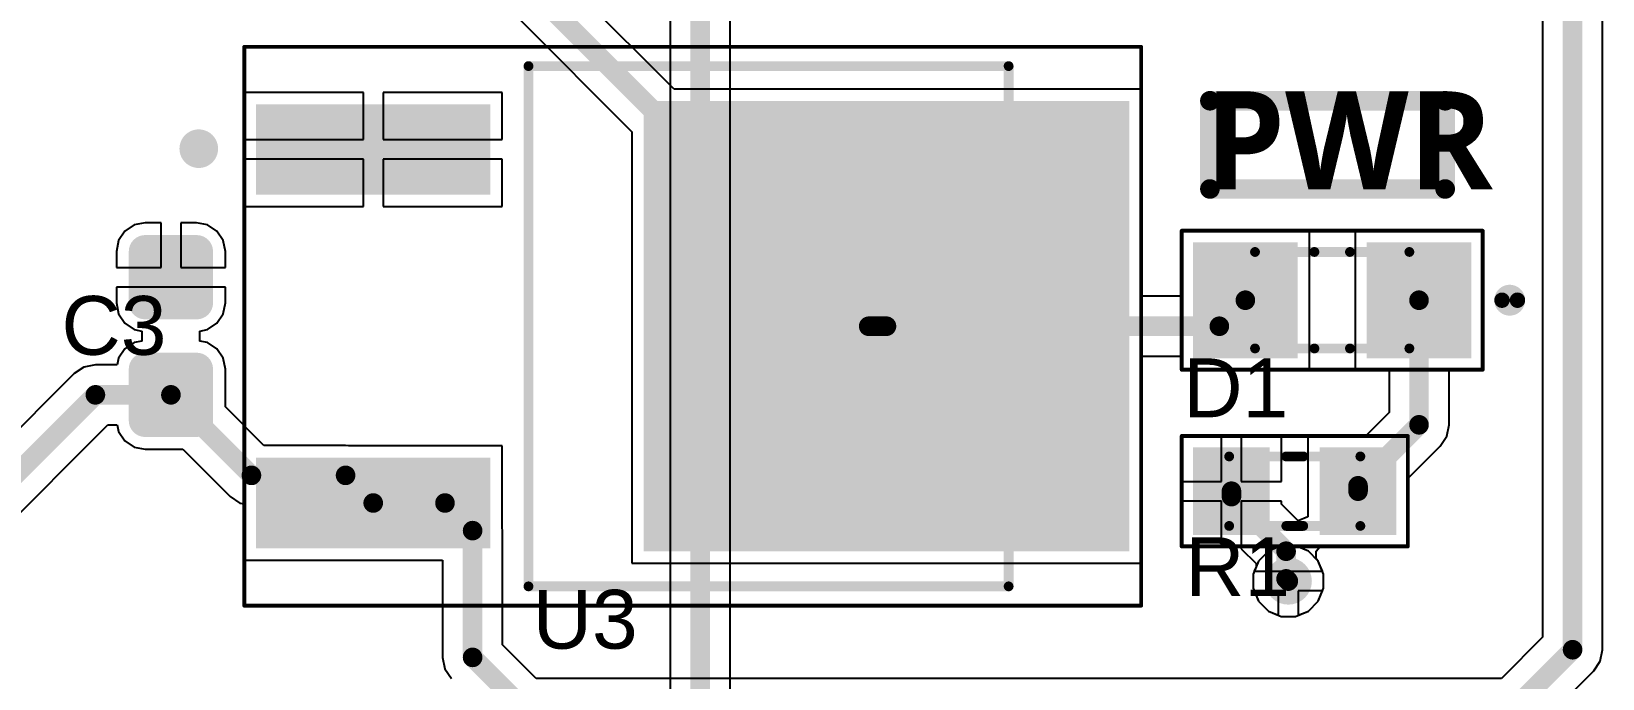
# Model space of a CAD drawing. Header units: inches. Extents: x 0.02 to 6.01, y 0.01 to 5.6.
# Drawn here: x 0.834 to 1.635, y 3.045 to 3.375 of the extents above; entities that cross this region are included whole.
import ezdxf

# ---------------------------------------------------------------- set-up
doc = ezdxf.new("R2010")
doc.units = ezdxf.units.IN
doc.header["$MEASUREMENT"] = 0
for name, color, linetype in [('Bottom Layer', 5, 'Continuous'), ('Bottom Solder', 6, 'Continuous'), ('Mechanical 13', 56, 'Continuous'), ('Mechanical 15', 56, 'Continuous'), ('Top Layer', 1, 'Continuous'), ('Top Overlay', 2, 'Continuous'), ('Top Paste', 8, 'Continuous'), ('Top Solder', 216, 'Continuous'), ('Via Holes', 16, 'Continuous')]:
    doc.layers.add(name, color=color, linetype=linetype)
doc.styles.add('Arial', font='', dxfattribs={"height": 0.2})
doc.styles.add('Segoe UI_Bold', font='', dxfattribs={"height": 0.2})
doc.styles.get('Arial').set_extended_font_data('Arial')
doc.styles.get('Segoe UI_Bold').set_extended_font_data('Segoe UI', bold=True)

# ---------------------------------------------------------------- blocks, each defined once
blk = doc.blocks.new('RESC1608X55N_13')
at = {"layer": 'Top Layer'}
for points in [[(-0.04783, 0.01831), (-0.01673, 0.01831), (-0.01673, -0.01831), (-0.04783, -0.01831)], [(0.01673, 0.01831), (0.04783, 0.01831), (0.04783, -0.01831), (0.01673, -0.01831)]]:
    blk.add_hatch(color=1, dxfattribs=at).paths.add_polyline_path(points)
at = {"layer": 'Top Paste'}
for points in [[(-0.04783, 0.01831), (-0.01673, 0.01831), (-0.01673, -0.01831), (-0.04783, -0.01831)], [(0.01673, 0.01831), (0.04783, 0.01831), (0.04783, -0.01831), (0.01673, -0.01831)]]:
    blk.add_hatch(color=8, dxfattribs=at).paths.add_polyline_path(points)
at = {"layer": 'Top Solder'}
for points in [[(-0.05183, 0.02231), (-0.01273, 0.02231), (-0.01273, -0.02231), (-0.05183, -0.02231)], [(0.01273, 0.02231), (0.05183, 0.02231), (0.05183, -0.02231), (0.01273, -0.02231)]]:
    blk.add_hatch(color=216, dxfattribs=at).paths.add_polyline_path(points)
at = {"layer": 'Mechanical 13'}
for points in [[(-0.03346, 0.01772, 0.005, 0.005, 0), (0.03346, 0.01772, 0.005, 0.005, 0)], [(-0.03346, -0.01772, 0.005, 0.005, 0), (-0.03346, 0.01772, 0.005, 0.005, 0)], [(0.03346, -0.01772, 0.005, 0.005, 0), (0.03346, 0.01772, 0.005, 0.005, 0)], [(-0.03346, -0.01772, 0.005, 0.005, 0), (0.03346, -0.01772, 0.005, 0.005, 0)]]:
    blk.add_lwpolyline(points, format="xyseb", dxfattribs=at)
for points in [[(-0.03471, 0.01772, 0.0025, 0.0025, 1), (-0.03221, 0.01772, 0.0025, 0.0025, 1)], [(-0.03471, 0.01772, 0.0025, 0.0025, 1), (-0.03221, 0.01772, 0.0025, 0.0025, 1)], [(0.03221, 0.01772, 0.0025, 0.0025, 1), (0.03471, 0.01772, 0.0025, 0.0025, 1)], [(0.03221, 0.01772, 0.0025, 0.0025, 1), (0.03471, 0.01772, 0.0025, 0.0025, 1)], [(-0.03471, -0.01772, 0.0025, 0.0025, 1), (-0.03221, -0.01772, 0.0025, 0.0025, 1)], [(-0.03471, -0.01772, 0.0025, 0.0025, 1), (-0.03221, -0.01772, 0.0025, 0.0025, 1)], [(0.03221, -0.01772, 0.0025, 0.0025, 1), (0.03471, -0.01772, 0.0025, 0.0025, 1)], [(0.03221, -0.01772, 0.0025, 0.0025, 1), (0.03471, -0.01772, 0.0025, 0.0025, 1)]]:
    blk.add_lwpolyline(points, format="xyseb", close=True, dxfattribs=at)
at = {"layer": 'Mechanical 15'}
for points in [[(-0.05768, 0.02815, 0.00197, 0.00197, 0), (0.05768, 0.02815, 0.00197, 0.00197, 0)], [(-0.05768, -0.02815, 0.00197, 0.00197, 0), (-0.05768, 0.02815, 0.00197, 0.00197, 0)], [(0.05768, -0.02815, 0.00197, 0.00197, 0), (0.05768, 0.02815, 0.00197, 0.00197, 0)], [(-0.05768, -0.02815, 0.00197, 0.00197, 0), (0.05768, -0.02815, 0.00197, 0.00197, 0)]]:
    blk.add_lwpolyline(points, format="xyseb", dxfattribs=at)
for points in [[(-0.05817, 0.02815, 0.000984, 0.000984, 1), (-0.05719, 0.02815, 0.000984, 0.000984, 1)], [(-0.05817, 0.02815, 0.000984, 0.000984, 1), (-0.05719, 0.02815, 0.000984, 0.000984, 1)], [(0.05719, 0.02815, 0.000984, 0.000984, 1), (0.05817, 0.02815, 0.000984, 0.000984, 1)], [(0.05719, 0.02815, 0.000984, 0.000984, 1), (0.05817, 0.02815, 0.000984, 0.000984, 1)], [(-0.05817, -0.02815, 0.000984, 0.000984, 1), (-0.05719, -0.02815, 0.000984, 0.000984, 1)], [(-0.05817, -0.02815, 0.000984, 0.000984, 1), (-0.05719, -0.02815, 0.000984, 0.000984, 1)], [(0.05719, -0.02815, 0.000984, 0.000984, 1), (0.05817, -0.02815, 0.000984, 0.000984, 1)], [(0.05719, -0.02815, 0.000984, 0.000984, 1), (0.05817, -0.02815, 0.000984, 0.000984, 1)]]:
    blk.add_lwpolyline(points, format="xyseb", close=True, dxfattribs=at)
at = {"layer": 'Top Overlay'}
for points in [[(-0.00433, 0.01772, 0.005, 0.005, 0), (0.00433, 0.01772, 0.005, 0.005, 0)], [(-0.00433, -0.01772, 0.005, 0.005, 0), (0.00433, -0.01772, 0.005, 0.005, 0)]]:
    blk.add_lwpolyline(points, format="xyseb", dxfattribs=at)
for points in [[(-0.00558, 0.01772, 0.0025, 0.0025, 1), (-0.00308, 0.01772, 0.0025, 0.0025, 1)], [(0.00308, 0.01772, 0.0025, 0.0025, 1), (0.00558, 0.01772, 0.0025, 0.0025, 1)], [(-0.00558, -0.01772, 0.0025, 0.0025, 1), (-0.00308, -0.01772, 0.0025, 0.0025, 1)], [(0.00308, -0.01772, 0.0025, 0.0025, 1), (0.00558, -0.01772, 0.0025, 0.0025, 1)]]:
    blk.add_lwpolyline(points, format="xyseb", close=True, dxfattribs=at)
blk = doc.blocks.new('DPAK229P990X238_4N_26')
at = {"layer": 'Top Layer'}
for points in [[(-0.11083, -0.02106), (-0.11083, 0.2187), (0.11083, 0.2187), (0.11083, -0.02106)], [(-0.10925, -0.2187), (-0.10925, -0.10728), (-0.07106, -0.10728), (-0.07106, -0.2187)], [(0.07106, -0.2187), (0.07106, -0.10728), (0.10925, -0.10728), (0.10925, -0.2187)]]:
    blk.add_hatch(color=1, dxfattribs=at).paths.add_polyline_path(points)
at = {"layer": 'Top Paste'}
for points in [[(-0.10925, -0.2187), (-0.10925, -0.10728), (-0.07106, -0.10728), (-0.07106, -0.2187)], [(0.07106, -0.2187), (0.07106, -0.10728), (0.10925, -0.10728), (0.10925, -0.2187)]]:
    blk.add_hatch(color=8, dxfattribs=at).paths.add_polyline_path(points)
at = {"layer": 'Top Solder'}
for points in [[(-0.11483, -0.02506), (-0.11483, 0.2227), (0.11483, 0.2227), (0.11483, -0.02506)], [(-0.11325, -0.2227), (-0.11325, -0.10328), (-0.06706, -0.10328), (-0.06706, -0.2227)], [(0.06706, -0.2227), (0.06706, -0.10328), (0.11325, -0.10328), (0.11325, -0.2227)]]:
    blk.add_hatch(color=216, dxfattribs=at).paths.add_polyline_path(points)
at = {"layer": 'Mechanical 13'}
for points in [[(-0.13268, -0.08378, 0.005, 0.005, 0), (-0.13268, 0.16114, 0.005, 0.005, 0)], [(0.13268, 0.16114, 0.005, 0.005, 0), (-0.13268, 0.16114, 0.005, 0.005, 0)], [(0.13268, -0.08378, 0.005, 0.005, 0), (0.13268, 0.16114, 0.005, 0.005, 0)], [(0.13268, -0.08378, 0.005, 0.005, 0), (-0.13268, -0.08378, 0.005, 0.005, 0)]]:
    blk.add_lwpolyline(points, format="xyseb", dxfattribs=at)
for points in [[(-0.13393, 0.16114, 0.0025, 0.0025, 1), (-0.13143, 0.16114, 0.0025, 0.0025, 1)], [(-0.13393, 0.16114, 0.0025, 0.0025, 1), (-0.13143, 0.16114, 0.0025, 0.0025, 1)], [(0.13143, 0.16114, 0.0025, 0.0025, 1), (0.13393, 0.16114, 0.0025, 0.0025, 1)], [(0.13143, 0.16114, 0.0025, 0.0025, 1), (0.13393, 0.16114, 0.0025, 0.0025, 1)], [(-0.13393, -0.08378, 0.0025, 0.0025, 1), (-0.13143, -0.08378, 0.0025, 0.0025, 1)], [(-0.13393, -0.08378, 0.0025, 0.0025, 1), (-0.13143, -0.08378, 0.0025, 0.0025, 1)], [(0.13143, -0.08378, 0.0025, 0.0025, 1), (0.13393, -0.08378, 0.0025, 0.0025, 1)], [(0.13143, -0.08378, 0.0025, 0.0025, 1), (0.13393, -0.08378, 0.0025, 0.0025, 1)], [(-0.08661, -0.25197, 0.01181, 0.01181, 1), (-0.09449, -0.25197, 0.01181, 0.01181, 1)], [(-0.09744, -0.25197, 0.00591, 0.00591, 1), (-0.09154, -0.25197, 0.00591, 0.00591, 1)], [(-0.08957, -0.25197, 0.00591, 0.00591, 1), (-0.08366, -0.25197, 0.00591, 0.00591, 1)]]:
    blk.add_lwpolyline(points, format="xyseb", close=True, dxfattribs=at)
at = {"layer": 'Mechanical 15'}
for points in [[(-0.14252, -0.22874, 0.00197, 0.00197, 0), (-0.14252, 0.22874, 0.00197, 0.00197, 0)], [(0.14252, 0.22874, 0.00197, 0.00197, 0), (-0.14252, 0.22874, 0.00197, 0.00197, 0)], [(0.14252, -0.22874, 0.00197, 0.00197, 0), (0.14252, 0.22874, 0.00197, 0.00197, 0)], [(0.14252, -0.22874, 0.00197, 0.00197, 0), (-0.14252, -0.22874, 0.00197, 0.00197, 0)]]:
    blk.add_lwpolyline(points, format="xyseb", dxfattribs=at)
for points in [[(-0.14301, 0.22874, 0.000984, 0.000984, 1), (-0.14203, 0.22874, 0.000984, 0.000984, 1)], [(-0.14301, 0.22874, 0.000984, 0.000984, 1), (-0.14203, 0.22874, 0.000984, 0.000984, 1)], [(0.14203, 0.22874, 0.000984, 0.000984, 1), (0.14301, 0.22874, 0.000984, 0.000984, 1)], [(0.14203, 0.22874, 0.000984, 0.000984, 1), (0.14301, 0.22874, 0.000984, 0.000984, 1)], [(-0.14301, -0.22874, 0.000984, 0.000984, 1), (-0.14203, -0.22874, 0.000984, 0.000984, 1)], [(-0.14301, -0.22874, 0.000984, 0.000984, 1), (-0.14203, -0.22874, 0.000984, 0.000984, 1)], [(0.14203, -0.22874, 0.000984, 0.000984, 1), (0.14301, -0.22874, 0.000984, 0.000984, 1)], [(0.14203, -0.22874, 0.000984, 0.000984, 1), (0.14301, -0.22874, 0.000984, 0.000984, 1)]]:
    blk.add_lwpolyline(points, format="xyseb", close=True, dxfattribs=at)
at = {"layer": 'Top Overlay'}
for points in [[(-0.13268, -0.08378, 0.005, 0.005, 0), (-0.13268, 0.16114, 0.005, 0.005, 0)], [(0.13268, -0.08378, 0.005, 0.005, 0), (0.13268, 0.16114, 0.005, 0.005, 0)], [(0.13268, -0.08378, 0.005, 0.005, 0), (-0.13268, -0.08378, 0.005, 0.005, 0)]]:
    blk.add_lwpolyline(points, format="xyseb", dxfattribs=at)
for points in [[(-0.13393, 0.16114, 0.0025, 0.0025, 1), (-0.13143, 0.16114, 0.0025, 0.0025, 1)], [(0.13143, 0.16114, 0.0025, 0.0025, 1), (0.13393, 0.16114, 0.0025, 0.0025, 1)], [(-0.13393, -0.08378, 0.0025, 0.0025, 1), (-0.13143, -0.08378, 0.0025, 0.0025, 1)], [(-0.13393, -0.08378, 0.0025, 0.0025, 1), (-0.13143, -0.08378, 0.0025, 0.0025, 1)], [(0.13143, -0.08378, 0.0025, 0.0025, 1), (0.13393, -0.08378, 0.0025, 0.0025, 1)], [(0.13143, -0.08378, 0.0025, 0.0025, 1), (0.13393, -0.08378, 0.0025, 0.0025, 1)], [(-0.08661, -0.25197, 0.01181, 0.01181, 1), (-0.09449, -0.25197, 0.01181, 0.01181, 1)], [(-0.09744, -0.25197, 0.00591, 0.00591, 1), (-0.09154, -0.25197, 0.00591, 0.00591, 1)], [(-0.08957, -0.25197, 0.00591, 0.00591, 1), (-0.08366, -0.25197, 0.00591, 0.00591, 1)]]:
    blk.add_lwpolyline(points, format="xyseb", close=True, dxfattribs=at)
blk = doc.blocks.new('C0603_30')
at = {"layer": 'Top Layer'}
h = blk.add_hatch(color=1, dxfattribs=at)
edge = h.paths.add_edge_path()
edge.add_arc((0.01312, 0.04312), 0.00438, 0, 90)
edge.add_line((0.01312, 0.0475), (-0.01312, 0.0475))
edge.add_arc((-0.01312, 0.04312), 0.00438, 90, 180)
edge.add_line((-0.0175, 0.04312), (-0.0175, 0.01688))
edge.add_arc((-0.01312, 0.01688), 0.00438, 180, 270)
edge.add_line((-0.01312, 0.0125), (0.01312, 0.0125))
edge.add_arc((0.01312, 0.01688), 0.00438, 270, 360)
edge.add_line((0.0175, 0.01688), (0.0175, 0.04312))
h = blk.add_hatch(color=1, dxfattribs=at)
edge = h.paths.add_edge_path()
edge.add_arc((0.01312, -0.01688), 0.00438, 0, 90)
edge.add_line((0.01312, -0.0125), (-0.01312, -0.0125))
edge.add_arc((-0.01312, -0.01688), 0.00438, 90, 180)
edge.add_line((-0.0175, -0.01688), (-0.0175, -0.04312))
edge.add_arc((-0.01312, -0.04312), 0.00438, 180, 270)
edge.add_line((-0.01312, -0.0475), (0.01312, -0.0475))
edge.add_arc((0.01312, -0.04312), 0.00438, 270, 360)
edge.add_line((0.0175, -0.04312), (0.0175, -0.01688))
at = {"layer": 'Top Paste'}
h = blk.add_hatch(color=8, dxfattribs=at)
edge = h.paths.add_edge_path()
edge.add_arc((0.01312, 0.04312), 0.00438, 0, 90)
edge.add_line((0.01312, 0.0475), (-0.01312, 0.0475))
edge.add_arc((-0.01312, 0.04312), 0.00438, 90, 180)
edge.add_line((-0.0175, 0.04312), (-0.0175, 0.01688))
edge.add_arc((-0.01312, 0.01688), 0.00438, 180, 270)
edge.add_line((-0.01312, 0.0125), (0.01312, 0.0125))
edge.add_arc((0.01312, 0.01688), 0.00438, 270, 360)
edge.add_line((0.0175, 0.01688), (0.0175, 0.04312))
h = blk.add_hatch(color=8, dxfattribs=at)
edge = h.paths.add_edge_path()
edge.add_arc((0.01312, -0.01688), 0.00438, 0, 90)
edge.add_line((0.01312, -0.0125), (-0.01312, -0.0125))
edge.add_arc((-0.01312, -0.01688), 0.00438, 90, 180)
edge.add_line((-0.0175, -0.01688), (-0.0175, -0.04312))
edge.add_arc((-0.01312, -0.04312), 0.00438, 180, 270)
edge.add_line((-0.01312, -0.0475), (0.01312, -0.0475))
edge.add_arc((0.01312, -0.04312), 0.00438, 270, 360)
edge.add_line((0.0175, -0.04312), (0.0175, -0.01688))
at = {"layer": 'Top Solder'}
h = blk.add_hatch(color=216, dxfattribs=at)
edge = h.paths.add_edge_path()
edge.add_arc((0.01312, 0.04312), 0.00838, 0, 90)
edge.add_line((0.01312, 0.0515), (-0.01312, 0.0515))
edge.add_arc((-0.01312, 0.04312), 0.00838, 90, 180)
edge.add_line((-0.0215, 0.04312), (-0.0215, 0.01688))
edge.add_arc((-0.01312, 0.01688), 0.00838, 180, 270)
edge.add_line((-0.01312, 0.0085), (0.01312, 0.0085))
edge.add_arc((0.01312, 0.01688), 0.00838, 270, 360)
edge.add_line((0.0215, 0.01688), (0.0215, 0.04312))
h = blk.add_hatch(color=216, dxfattribs=at)
edge = h.paths.add_edge_path()
edge.add_arc((0.01312, -0.01688), 0.00838, 0, 90)
edge.add_line((0.01312, -0.0085), (-0.01312, -0.0085))
edge.add_arc((-0.01312, -0.01688), 0.00838, 90, 180)
edge.add_line((-0.0215, -0.01688), (-0.0215, -0.04312))
edge.add_arc((-0.01312, -0.04312), 0.00838, 180, 270)
edge.add_line((-0.01312, -0.0515), (0.01312, -0.0515))
edge.add_arc((0.01312, -0.04312), 0.00838, 270, 360)
edge.add_line((0.0215, -0.04312), (0.0215, -0.01688))
blk = doc.blocks.new('LED_7012X1_40')
at = {"layer": 'Top Layer'}
for points in [[(-0.06693, 0.02559), (-0.02165, 0.02559), (-0.02165, -0.02559), (-0.06693, -0.02559)], [(0.02165, 0.02559), (0.06693, 0.02559), (0.06693, -0.02559), (0.02165, -0.02559)]]:
    blk.add_hatch(color=1, dxfattribs=at).paths.add_polyline_path(points)
at = {"layer": 'Top Paste'}
for points in [[(-0.06693, 0.02559), (-0.02165, 0.02559), (-0.02165, -0.02559), (-0.06693, -0.02559)], [(0.02165, 0.02559), (0.06693, 0.02559), (0.06693, -0.02559), (0.02165, -0.02559)]]:
    blk.add_hatch(color=8, dxfattribs=at).paths.add_polyline_path(points)
at = {"layer": 'Top Solder'}
for points in [[(-0.07093, 0.02959), (-0.01765, 0.02959), (-0.01765, -0.02959), (-0.07093, -0.02959)], [(0.01765, 0.02959), (0.07093, 0.02959), (0.07093, -0.02959), (0.01765, -0.02959)]]:
    blk.add_hatch(color=216, dxfattribs=at).paths.add_polyline_path(points)
at = {"layer": 'Mechanical 13'}
for points in [[(-0.03937, 0.02461, 0.005, 0.005, 0), (-0.03937, -0.02461, 0.005, 0.005, 0)], [(0.03937, 0.02461, 0.005, 0.005, 0), (-0.03937, 0.02461, 0.005, 0.005, 0)], [(0.03937, 0.02461, 0.005, 0.005, 0), (0.03937, -0.02461, 0.005, 0.005, 0)], [(0.03937, -0.02461, 0.005, 0.005, 0), (-0.03937, -0.02461, 0.005, 0.005, 0)]]:
    blk.add_lwpolyline(points, format="xyseb", dxfattribs=at)
for points in [[(-0.04062, 0.02461, 0.0025, 0.0025, 1), (-0.03812, 0.02461, 0.0025, 0.0025, 1)], [(-0.04062, 0.02461, 0.0025, 0.0025, 1), (-0.03812, 0.02461, 0.0025, 0.0025, 1)], [(0.03812, 0.02461, 0.0025, 0.0025, 1), (0.04062, 0.02461, 0.0025, 0.0025, 1)], [(0.03812, 0.02461, 0.0025, 0.0025, 1), (0.04062, 0.02461, 0.0025, 0.0025, 1)], [(-0.08661, 0, 0.00787, 0.00787, 1), (-0.09449, 0, 0.00787, 0.00787, 1)], [(-0.09646, 0, 0.00394, 0.00394, 1), (-0.09252, 0, 0.00394, 0.00394, 1)], [(-0.08858, 0, 0.00394, 0.00394, 1), (-0.08465, 0, 0.00394, 0.00394, 1)], [(-0.04062, -0.02461, 0.0025, 0.0025, 1), (-0.03812, -0.02461, 0.0025, 0.0025, 1)], [(-0.04062, -0.02461, 0.0025, 0.0025, 1), (-0.03812, -0.02461, 0.0025, 0.0025, 1)], [(0.03812, -0.02461, 0.0025, 0.0025, 1), (0.04062, -0.02461, 0.0025, 0.0025, 1)], [(0.03812, -0.02461, 0.0025, 0.0025, 1), (0.04062, -0.02461, 0.0025, 0.0025, 1)]]:
    blk.add_lwpolyline(points, format="xyseb", close=True, dxfattribs=at)
at = {"layer": 'Mechanical 15'}
for points in [[(-0.07677, 0.03543, 0.00197, 0.00197, 0), (-0.07677, -0.03543, 0.00197, 0.00197, 0)], [(0.07677, 0.03543, 0.00197, 0.00197, 0), (-0.07677, 0.03543, 0.00197, 0.00197, 0)], [(0.07677, 0.03543, 0.00197, 0.00197, 0), (0.07677, -0.03543, 0.00197, 0.00197, 0)], [(0.07677, -0.03543, 0.00197, 0.00197, 0), (-0.07677, -0.03543, 0.00197, 0.00197, 0)]]:
    blk.add_lwpolyline(points, format="xyseb", dxfattribs=at)
for points in [[(-0.07726, 0.03543, 0.000984, 0.000984, 1), (-0.07628, 0.03543, 0.000984, 0.000984, 1)], [(-0.07726, 0.03543, 0.000984, 0.000984, 1), (-0.07628, 0.03543, 0.000984, 0.000984, 1)], [(0.07628, 0.03543, 0.000984, 0.000984, 1), (0.07726, 0.03543, 0.000984, 0.000984, 1)], [(0.07628, 0.03543, 0.000984, 0.000984, 1), (0.07726, 0.03543, 0.000984, 0.000984, 1)], [(-0.07726, -0.03543, 0.000984, 0.000984, 1), (-0.07628, -0.03543, 0.000984, 0.000984, 1)], [(-0.07726, -0.03543, 0.000984, 0.000984, 1), (-0.07628, -0.03543, 0.000984, 0.000984, 1)], [(0.07628, -0.03543, 0.000984, 0.000984, 1), (0.07726, -0.03543, 0.000984, 0.000984, 1)], [(0.07628, -0.03543, 0.000984, 0.000984, 1), (0.07726, -0.03543, 0.000984, 0.000984, 1)]]:
    blk.add_lwpolyline(points, format="xyseb", close=True, dxfattribs=at)
at = {"layer": 'Top Overlay'}
for points in [[(0.00906, 0.02461, 0.005, 0.005, 0), (-0.00906, 0.02461, 0.005, 0.005, 0)], [(0.00906, -0.02461, 0.005, 0.005, 0), (-0.00906, -0.02461, 0.005, 0.005, 0)]]:
    blk.add_lwpolyline(points, format="xyseb", dxfattribs=at)
for points in [[(-0.01031, 0.02461, 0.0025, 0.0025, 1), (-0.00781, 0.02461, 0.0025, 0.0025, 1)], [(0.00781, 0.02461, 0.0025, 0.0025, 1), (0.01031, 0.02461, 0.0025, 0.0025, 1)], [(-0.08661, 0, 0.00787, 0.00787, 1), (-0.09449, 0, 0.00787, 0.00787, 1)], [(-0.09646, 0, 0.00394, 0.00394, 1), (-0.09252, 0, 0.00394, 0.00394, 1)], [(-0.08858, 0, 0.00394, 0.00394, 1), (-0.08465, 0, 0.00394, 0.00394, 1)], [(-0.01031, -0.02461, 0.0025, 0.0025, 1), (-0.00781, -0.02461, 0.0025, 0.0025, 1)], [(0.00781, -0.02461, 0.0025, 0.0025, 1), (0.01031, -0.02461, 0.0025, 0.0025, 1)]]:
    blk.add_lwpolyline(points, format="xyseb", close=True, dxfattribs=at)

msp = doc.modelspace()

# ---------------------------------------------------------------- hatches: boundary and pattern name
at = {"layer": 'Bottom Layer'}
h = msp.add_hatch(color=5, dxfattribs=at)
edge = h.paths.add_edge_path()
edge.add_arc((1.475, 3.095), 0.008, 0, 360)
at = {"layer": 'Bottom Solder'}
h = msp.add_hatch(color=6, dxfattribs=at)
edge = h.paths.add_edge_path()
edge.add_arc((1.475, 3.095), 0.012, 0, 360)
at = {"layer": 'Top Layer'}
h = msp.add_hatch(color=1, dxfattribs=at)
edge = h.paths.add_edge_path()
edge.add_arc((1.475, 3.095), 0.008, 0, 360)
at = {"layer": 'Top Solder'}
h = msp.add_hatch(color=216, dxfattribs=at)
edge = h.paths.add_edge_path()
edge.add_arc((1.475, 3.095), 0.012, 0, 360)
at = {"layer": 'Via Holes'}
h = msp.add_hatch(color=7, dxfattribs=at)
edge = h.paths.add_edge_path()
edge.add_arc((1.475, 3.095), 0.004, 0, 360)

# ---------------------------------------------------------------- linework, layer by layer
at = {"layer": 'Bottom Layer'}
for p, q in [((1.15971, 3.76819), (1.15971, 2.91)), ((1.19029, 2.91633), (1.19029, 3.76819)), ((1.4648, 3.11026), (1.45974, 3.1052)), ((1.47142, 3.113), (1.4648, 3.11026)), ((1.47858, 3.113), (1.47142, 3.113)), ((1.4852, 3.11026), (1.47858, 3.113)), ((1.49026, 3.1052), (1.4852, 3.11026)), ((1.45974, 3.1052), (1.457, 3.09858)), ((1.493, 3.09858), (1.49026, 3.1052)), ((1.457, 3.09858), (1.457, 3.09142)), ((1.493, 3.09142), (1.493, 3.09858)), ((1.457, 3.09142), (1.45974, 3.0848)), ((1.49026, 3.0848), (1.493, 3.09142)), ((1.45974, 3.0848), (1.4648, 3.07974)), ((1.4648, 3.07974), (1.47142, 3.077)), ((1.47858, 3.077), (1.4852, 3.07974)), ((1.4852, 3.07974), (1.49026, 3.0848)), ((1.47142, 3.077), (1.47858, 3.077))]:
    msp.add_line(p, q, dxfattribs=at)
msp.add_lwpolyline([(1.175, 2.91, 0.01, 0.01, 0), (1.175, 3.805, 0.01, 0.01, 0)], format="xyseb", dxfattribs=at)
at = {"layer": 'Top Layer'}
for p, q in [((1.60471, 3.55866), (1.60471, 3.06633)), ((1.63529, 3.06), (1.63529, 3.565)), ((1.16175, 3.34583), (1.10778, 3.39979)), ((1.0821, 3.38222), (1.14012, 3.3242)), ((1.00319, 3.34425), (0.94248, 3.34425)), ((0.94248, 3.34425), (0.94248, 3.32016)), ((1.00319, 3.32016), (1.00319, 3.34425)), ((1.0739, 3.34425), (1.01319, 3.34425)), ((1.01319, 3.34425), (1.01319, 3.32016)), ((1.0739, 3.32016), (1.0739, 3.34425)), ((1.39988, 3.34583), (1.16175, 3.34583)), ((1.39988, 3.24029), (1.39988, 3.34583)), ((0.94248, 3.32016), (1.00319, 3.32016)), ((1.01319, 3.32016), (1.0739, 3.32016)), ((1.14012, 3.3242), (1.14012, 3.10417)), ((1.00319, 3.31016), (0.94248, 3.31016)), ((0.94248, 3.31016), (0.94248, 3.28606)), ((1.00319, 3.28606), (1.00319, 3.31016)), ((1.0739, 3.31016), (1.01319, 3.31016)), ((1.01319, 3.31016), (1.01319, 3.28606)), ((1.0739, 3.28606), (1.0739, 3.31016)), ((0.94248, 3.28606), (1.00319, 3.28606)), ((1.01319, 3.28606), (1.0739, 3.28606)), ((0.88151, 3.27349), (0.87833, 3.26873)), ((0.88627, 3.27667), (0.88151, 3.27349)), ((0.89187, 3.27778), (0.88627, 3.27667)), ((0.9, 3.27778), (0.89187, 3.27778)), ((0.9, 3.255), (0.9, 3.27778)), ((0.91812, 3.27778), (0.91, 3.27778)), ((0.91, 3.27778), (0.91, 3.255)), ((0.92373, 3.27667), (0.91812, 3.27778)), ((0.92849, 3.27349), (0.92373, 3.27667)), ((0.93167, 3.26873), (0.92849, 3.27349)), ((1.48572, 3.27386), (1.42044, 3.27386)), ((1.42044, 3.27386), (1.42044, 3.24029)), ((1.48572, 3.20268), (1.48572, 3.27386)), ((1.5743, 3.27386), (1.50903, 3.27386)), ((1.50903, 3.27386), (1.50903, 3.20268)), ((1.5743, 3.20268), (1.5743, 3.27386)), ((0.87833, 3.26873), (0.87722, 3.26313)), ((0.87722, 3.26313), (0.87722, 3.255)), ((0.93278, 3.26313), (0.93167, 3.26873)), ((0.93278, 3.255), (0.93278, 3.26313)), ((0.87722, 3.255), (0.9, 3.255)), ((0.91, 3.255), (0.93278, 3.255)), ((0.905, 3.245), (0.87722, 3.245)), ((0.87722, 3.245), (0.87722, 3.23687)), ((0.93278, 3.245), (0.905, 3.245)), ((0.93278, 3.23687), (0.93278, 3.245)), ((1.42044, 3.24029), (1.39988, 3.24029)), ((0.87722, 3.23687), (0.87833, 3.23127)), ((0.87833, 3.23127), (0.88151, 3.22651)), ((0.92849, 3.22651), (0.93167, 3.23127)), ((0.93167, 3.23127), (0.93278, 3.23687)), ((0.88151, 3.22651), (0.88627, 3.22333)), ((0.88627, 3.22333), (0.89021, 3.22255)), ((0.89021, 3.22255), (0.89021, 3.21745)), ((0.91979, 3.22255), (0.92373, 3.22333)), ((0.91979, 3.21745), (0.91979, 3.22255)), ((0.92373, 3.22333), (0.92849, 3.22651)), ((0.88627, 3.21667), (0.88151, 3.21349)), ((0.89021, 3.21745), (0.88627, 3.21667)), ((0.92373, 3.21667), (0.91979, 3.21745)), ((0.92849, 3.21349), (0.92373, 3.21667)), ((0.87833, 3.20873), (0.87765, 3.20529)), ((0.88151, 3.21349), (0.87833, 3.20873)), ((0.93167, 3.20873), (0.92849, 3.21349)), ((0.93278, 3.20312), (0.93167, 3.20873)), ((1.39988, 3.10417), (1.39988, 3.20971)), ((1.39988, 3.20971), (1.42044, 3.20971)), ((1.42044, 3.20971), (1.42044, 3.20268)), ((0.85566, 3.20081), (0.79926, 3.14441)), ((0.86062, 3.20413), (0.85566, 3.20081)), ((0.86648, 3.20529), (0.86062, 3.20413)), ((0.87765, 3.20529), (0.86648, 3.20529)), ((0.93278, 3.18385), (0.93278, 3.20312)), ((1.42044, 3.20268), (1.48572, 3.20268)), ((1.50903, 3.20268), (1.52637, 3.20268)), ((1.52637, 3.20268), (1.52637, 3.18106)), ((1.55696, 3.17472), (1.55696, 3.20268)), ((1.55696, 3.20268), (1.5743, 3.20268)), ((0.9524, 3.16423), (0.93278, 3.18385)), ((0.81641, 3.1183), (0.87281, 3.17471)), ((0.87281, 3.17471), (0.87765, 3.17471)), ((0.87765, 3.17471), (0.87833, 3.17127)), ((1.52637, 3.18106), (1.51448, 3.16917)), ((1.55579, 3.16887), (1.55696, 3.17472)), ((0.87833, 3.17127), (0.88151, 3.16651)), ((0.88151, 3.16651), (0.88627, 3.16333)), ((1.44099, 3.16917), (1.42044, 3.16917)), ((1.42044, 3.16917), (1.42044, 3.14586)), ((1.44099, 3.14586), (1.44099, 3.16917)), ((1.47155, 3.16917), (1.45099, 3.16917)), ((1.45099, 3.16917), (1.45099, 3.14586)), ((1.47155, 3.14586), (1.47155, 3.16917)), ((1.51448, 3.16917), (1.48501, 3.16917)), ((1.48501, 3.16917), (1.48501, 3.12779)), ((1.55248, 3.16391), (1.55579, 3.16887)), ((0.88627, 3.16333), (0.89187, 3.16222)), ((0.89187, 3.16222), (0.91115, 3.16222)), ((0.91115, 3.16222), (0.93525, 3.13812)), ((0.99409, 3.16423), (0.9524, 3.16423)), ((0.99557, 3.16394), (0.99409, 3.16423)), ((1.0739, 3.16394), (0.99557, 3.16394)), ((1.0739, 3.12223), (1.0739, 3.16394)), ((1.53611, 3.14754), (1.55248, 3.16391)), ((1.42044, 3.14586), (1.44099, 3.14586)), ((1.45099, 3.14586), (1.47155, 3.14586)), ((1.53611, 3.11256), (1.53611, 3.14754)), ((0.93525, 3.13812), (0.94021, 3.13481)), ((0.94021, 3.13481), (0.94248, 3.13436)), ((0.94248, 3.13436), (0.94248, 3.10575)), ((1.44099, 3.13586), (1.42044, 3.13586)), ((1.42044, 3.13586), (1.42044, 3.11256)), ((1.44099, 3.11256), (1.44099, 3.13586)), ((1.47155, 3.13586), (1.45099, 3.13586)), ((1.45099, 3.13586), (1.45099, 3.11148)), ((1.47155, 3.13418), (1.47155, 3.13586)), ((1.48001, 3.12572), (1.47155, 3.13418)), ((1.48501, 3.12779), (1.48001, 3.12572)), ((1.07419, 3.12075), (1.0739, 3.12223)), ((1.07419, 3.06244), (1.07419, 3.12075)), ((1.42044, 3.11256), (1.44099, 3.11256)), ((1.45099, 3.11148), (1.45856, 3.10391)), ((1.48915, 3.11025), (1.49104, 3.11256)), ((1.48915, 3.10631), (1.48915, 3.11025)), ((1.49104, 3.11256), (1.53611, 3.11256)), ((0.94248, 3.10575), (1.0436, 3.10575)), ((1.0436, 3.10575), (1.0436, 3.0561)), ((1.14012, 3.10417), (1.39988, 3.10417)), ((1.45856, 3.10234), (1.45759, 3.1)), ((1.45856, 3.10391), (1.45856, 3.10234)), ((1.49026, 3.1052), (1.48915, 3.10631)), ((1.49241, 3.1), (1.49026, 3.1052)), ((1.45759, 3.1), (1.49241, 3.1)), ((1.47, 3.09), (1.45759, 3.09)), ((1.45759, 3.09), (1.45974, 3.0848)), ((1.47, 3.07759), (1.47, 3.09)), ((1.49241, 3.09), (1.48, 3.09)), ((1.48, 3.09), (1.48, 3.07759)), ((1.49026, 3.0848), (1.49241, 3.09)), ((1.45974, 3.0848), (1.4648, 3.07974)), ((1.4648, 3.07974), (1.47, 3.07759)), ((1.48, 3.07759), (1.4852, 3.07974)), ((1.4852, 3.07974), (1.49026, 3.0848)), ((1.09133, 3.04529), (1.07419, 3.06244)), ((1.60471, 3.06633), (1.58367, 3.04529)), ((1.0436, 3.0561), (1.04477, 3.05025)), ((1.63081, 3.04919), (1.63413, 3.05415)), ((1.63413, 3.05415), (1.63529, 3.06)), ((1.04477, 3.05025), (1.04808, 3.04529)), ((1.60081, 3.01919), (1.63081, 3.04919)), ((1.58367, 3.04529), (1.09133, 3.04529))]:
    msp.add_line(p, q, dxfattribs=at)
for points in [[(1.62, 3.06, 0.01, 0.01, 0), (1.62, 3.565, 0.01, 0.01, 0)], [(1.0925, 3.39344, 0.01, 0.01, 0), (1.26094, 3.225, 0.01, 0.01, 0)], [(1.43981, 3.225, 0.01, 0.01, 0), (1.45308, 3.23827, 0.01, 0.01, 0)], [(1.54166, 3.17472, 0.01, 0.01, 0), (1.54166, 3.23827, 0.01, 0.01, 0)], [(1.26094, 3.225, 0.01, 0.01, 0), (1.27, 3.225, 0.01, 0.01, 0)], [(1.27, 3.225, 0.01, 0.01, 0), (1.43981, 3.225, 0.01, 0.01, 0)], [(0.80559, 3.12911, 0.01, 0.01, 0), (0.86648, 3.19, 0.01, 0.01, 0)], [(0.86648, 3.19, 0.01, 0.01, 0), (0.905, 3.19, 0.01, 0.01, 0)], [(0.905, 3.19, 0.01, 0.01, 0), (0.94606, 3.14894, 0.01, 0.01, 0)], [(1.51056, 3.14362, 0.01, 0.01, 0), (1.54166, 3.17472, 0.01, 0.01, 0)], [(0.94606, 3.14894, 0.01, 0.01, 0), (0.99409, 3.14894, 0.01, 0.01, 0)], [(0.99409, 3.14894, 0.01, 0.01, 0), (1.00819, 3.13484, 0.01, 0.01, 0)], [(1.44599, 3.13811, 0.01, 0.01, 0), (1.44599, 3.14086, 0.01, 0.01, 0)], [(1.44599, 3.13811, 0.01, 0.01, 0), (1.47385, 3.11025, 0.01, 0.01, 0)], [(1.51056, 3.14086, 0.01, 0.01, 0), (1.51056, 3.14362, 0.01, 0.01, 0)], [(1.00819, 3.13484, 0.01, 0.01, 0), (1.0448, 3.13484, 0.01, 0.01, 0)], [(1.0448, 3.13484, 0.01, 0.01, 0), (1.0589, 3.12075, 0.01, 0.01, 0)], [(1.0589, 3.0561, 0.01, 0.01, 0), (1.0589, 3.12075, 0.01, 0.01, 0)], [(1.47385, 3.09615, 0.01, 0.01, 0), (1.47385, 3.11025, 0.01, 0.01, 0)], [(1.47385, 3.09615, 0.01, 0.01, 0), (1.475, 3.095, 0.01, 0.01, 0)], [(1.59, 3.03, 0.01, 0.01, 0), (1.62, 3.06, 0.01, 0.01, 0)], [(1.0589, 3.0561, 0.01, 0.01, 0), (1.085, 3.03, 0.01, 0.01, 0)]]:
    msp.add_lwpolyline(points, format="xyseb", dxfattribs=at)
for points in [[(1.45058, 3.23827, 0.005, 0.005, 1), (1.45558, 3.23827, 0.005, 0.005, 1)], [(1.53916, 3.23827, 0.005, 0.005, 1), (1.54416, 3.23827, 0.005, 0.005, 1)], [(1.25844, 3.225, 0.005, 0.005, 1), (1.26344, 3.225, 0.005, 0.005, 1)], [(1.25844, 3.225, 0.005, 0.005, 1), (1.26344, 3.225, 0.005, 0.005, 1)], [(1.2675, 3.225, 0.005, 0.005, 1), (1.2725, 3.225, 0.005, 0.005, 1)], [(1.2675, 3.225, 0.005, 0.005, 1), (1.2725, 3.225, 0.005, 0.005, 1)], [(1.43731, 3.225, 0.005, 0.005, 1), (1.44231, 3.225, 0.005, 0.005, 1)], [(1.43731, 3.225, 0.005, 0.005, 1), (1.44231, 3.225, 0.005, 0.005, 1)], [(0.86398, 3.19, 0.005, 0.005, 1), (0.86898, 3.19, 0.005, 0.005, 1)], [(0.86398, 3.19, 0.005, 0.005, 1), (0.86898, 3.19, 0.005, 0.005, 1)], [(0.9025, 3.19, 0.005, 0.005, 1), (0.9075, 3.19, 0.005, 0.005, 1)], [(0.9025, 3.19, 0.005, 0.005, 1), (0.9075, 3.19, 0.005, 0.005, 1)], [(1.53916, 3.17472, 0.005, 0.005, 1), (1.54416, 3.17472, 0.005, 0.005, 1)], [(1.53916, 3.17472, 0.005, 0.005, 1), (1.54416, 3.17472, 0.005, 0.005, 1)], [(0.94356, 3.14894, 0.005, 0.005, 1), (0.94856, 3.14894, 0.005, 0.005, 1)], [(0.94356, 3.14894, 0.005, 0.005, 1), (0.94856, 3.14894, 0.005, 0.005, 1)], [(0.99159, 3.14894, 0.005, 0.005, 1), (0.99659, 3.14894, 0.005, 0.005, 1)], [(0.99159, 3.14894, 0.005, 0.005, 1), (0.99659, 3.14894, 0.005, 0.005, 1)], [(1.44349, 3.14086, 0.005, 0.005, 1), (1.44849, 3.14086, 0.005, 0.005, 1)], [(1.44349, 3.13811, 0.005, 0.005, 1), (1.44849, 3.13811, 0.005, 0.005, 1)], [(1.44349, 3.13811, 0.005, 0.005, 1), (1.44849, 3.13811, 0.005, 0.005, 1)], [(1.50806, 3.14362, 0.005, 0.005, 1), (1.51306, 3.14362, 0.005, 0.005, 1)], [(1.50806, 3.14362, 0.005, 0.005, 1), (1.51306, 3.14362, 0.005, 0.005, 1)], [(1.50806, 3.14086, 0.005, 0.005, 1), (1.51306, 3.14086, 0.005, 0.005, 1)], [(1.00569, 3.13484, 0.005, 0.005, 1), (1.01069, 3.13484, 0.005, 0.005, 1)], [(1.00569, 3.13484, 0.005, 0.005, 1), (1.01069, 3.13484, 0.005, 0.005, 1)], [(1.0423, 3.13484, 0.005, 0.005, 1), (1.0473, 3.13484, 0.005, 0.005, 1)], [(1.0423, 3.13484, 0.005, 0.005, 1), (1.0473, 3.13484, 0.005, 0.005, 1)], [(1.0564, 3.12075, 0.005, 0.005, 1), (1.0614, 3.12075, 0.005, 0.005, 1)], [(1.0564, 3.12075, 0.005, 0.005, 1), (1.0614, 3.12075, 0.005, 0.005, 1)], [(1.47135, 3.11025, 0.005, 0.005, 1), (1.47635, 3.11025, 0.005, 0.005, 1)], [(1.47135, 3.11025, 0.005, 0.005, 1), (1.47635, 3.11025, 0.005, 0.005, 1)], [(1.47135, 3.09615, 0.005, 0.005, 1), (1.47635, 3.09615, 0.005, 0.005, 1)], [(1.47135, 3.09615, 0.005, 0.005, 1), (1.47635, 3.09615, 0.005, 0.005, 1)], [(1.4725, 3.095, 0.005, 0.005, 1), (1.4775, 3.095, 0.005, 0.005, 1)], [(1.6175, 3.06, 0.005, 0.005, 1), (1.6225, 3.06, 0.005, 0.005, 1)], [(1.6175, 3.06, 0.005, 0.005, 1), (1.6225, 3.06, 0.005, 0.005, 1)], [(1.0564, 3.0561, 0.005, 0.005, 1), (1.0614, 3.0561, 0.005, 0.005, 1)], [(1.0564, 3.0561, 0.005, 0.005, 1), (1.0614, 3.0561, 0.005, 0.005, 1)]]:
    msp.add_lwpolyline(points, format="xyseb", close=True, dxfattribs=at)
at = {"layer": 'Top Overlay'}
for points in [[(1.435, 3.34, 0.01, 0.01, 0), (1.555, 3.34, 0.01, 0.01, 0)], [(1.435, 3.295, 0.01, 0.01, 0), (1.435, 3.34, 0.01, 0.01, 0)], [(1.555, 3.295, 0.01, 0.01, 0), (1.555, 3.34, 0.01, 0.01, 0)], [(1.435, 3.295, 0.01, 0.01, 0), (1.555, 3.295, 0.01, 0.01, 0)]]:
    msp.add_lwpolyline(points, format="xyseb", dxfattribs=at)
for points in [[(1.4325, 3.34, 0.005, 0.005, 1), (1.4375, 3.34, 0.005, 0.005, 1)], [(1.4325, 3.34, 0.005, 0.005, 1), (1.4375, 3.34, 0.005, 0.005, 1)], [(1.5525, 3.34, 0.005, 0.005, 1), (1.5575, 3.34, 0.005, 0.005, 1)], [(1.5525, 3.34, 0.005, 0.005, 1), (1.5575, 3.34, 0.005, 0.005, 1)], [(1.4325, 3.295, 0.005, 0.005, 1), (1.4375, 3.295, 0.005, 0.005, 1)], [(1.4325, 3.295, 0.005, 0.005, 1), (1.4375, 3.295, 0.005, 0.005, 1)], [(1.5525, 3.295, 0.005, 0.005, 1), (1.5575, 3.295, 0.005, 0.005, 1)], [(1.5525, 3.295, 0.005, 0.005, 1), (1.5575, 3.295, 0.005, 0.005, 1)]]:
    msp.add_lwpolyline(points, format="xyseb", close=True, dxfattribs=at)

# ---------------------------------------------------------------- block references
for name, p, rotation in [('DPAK229P990X238_4N_26', (1.17118, 3.225), 270), ('LED_7012X1_40', (1.49737, 3.23827), 180)]:
    msp.add_blockref(name, p, dxfattribs=dict(rotation=rotation))
for name, p in [('C0603_30', (0.905, 3.22)), ('RESC1608X55N_13', (1.47828, 3.14086))]:
    msp.add_blockref(name, p)

# ---------------------------------------------------------------- texts
for s, height, style, p in [('PWR', 0.05, 'Segoe UI_Bold', (1.43247, 3.29483)), ('C3', 0.03, 'Arial', (0.84916, 3.21042)), ('D1', 0.03, 'Arial', (1.42139, 3.17859)), ('R1', 0.03, 'Arial', (1.42234, 3.08733)), ('U3', 0.03, 'Arial', (1.08954, 3.06054))]:
    msp.add_text(s, height=height, dxfattribs=dict(at, style=style)).set_placement(p)

doc.saveas('drawing.dxf')
